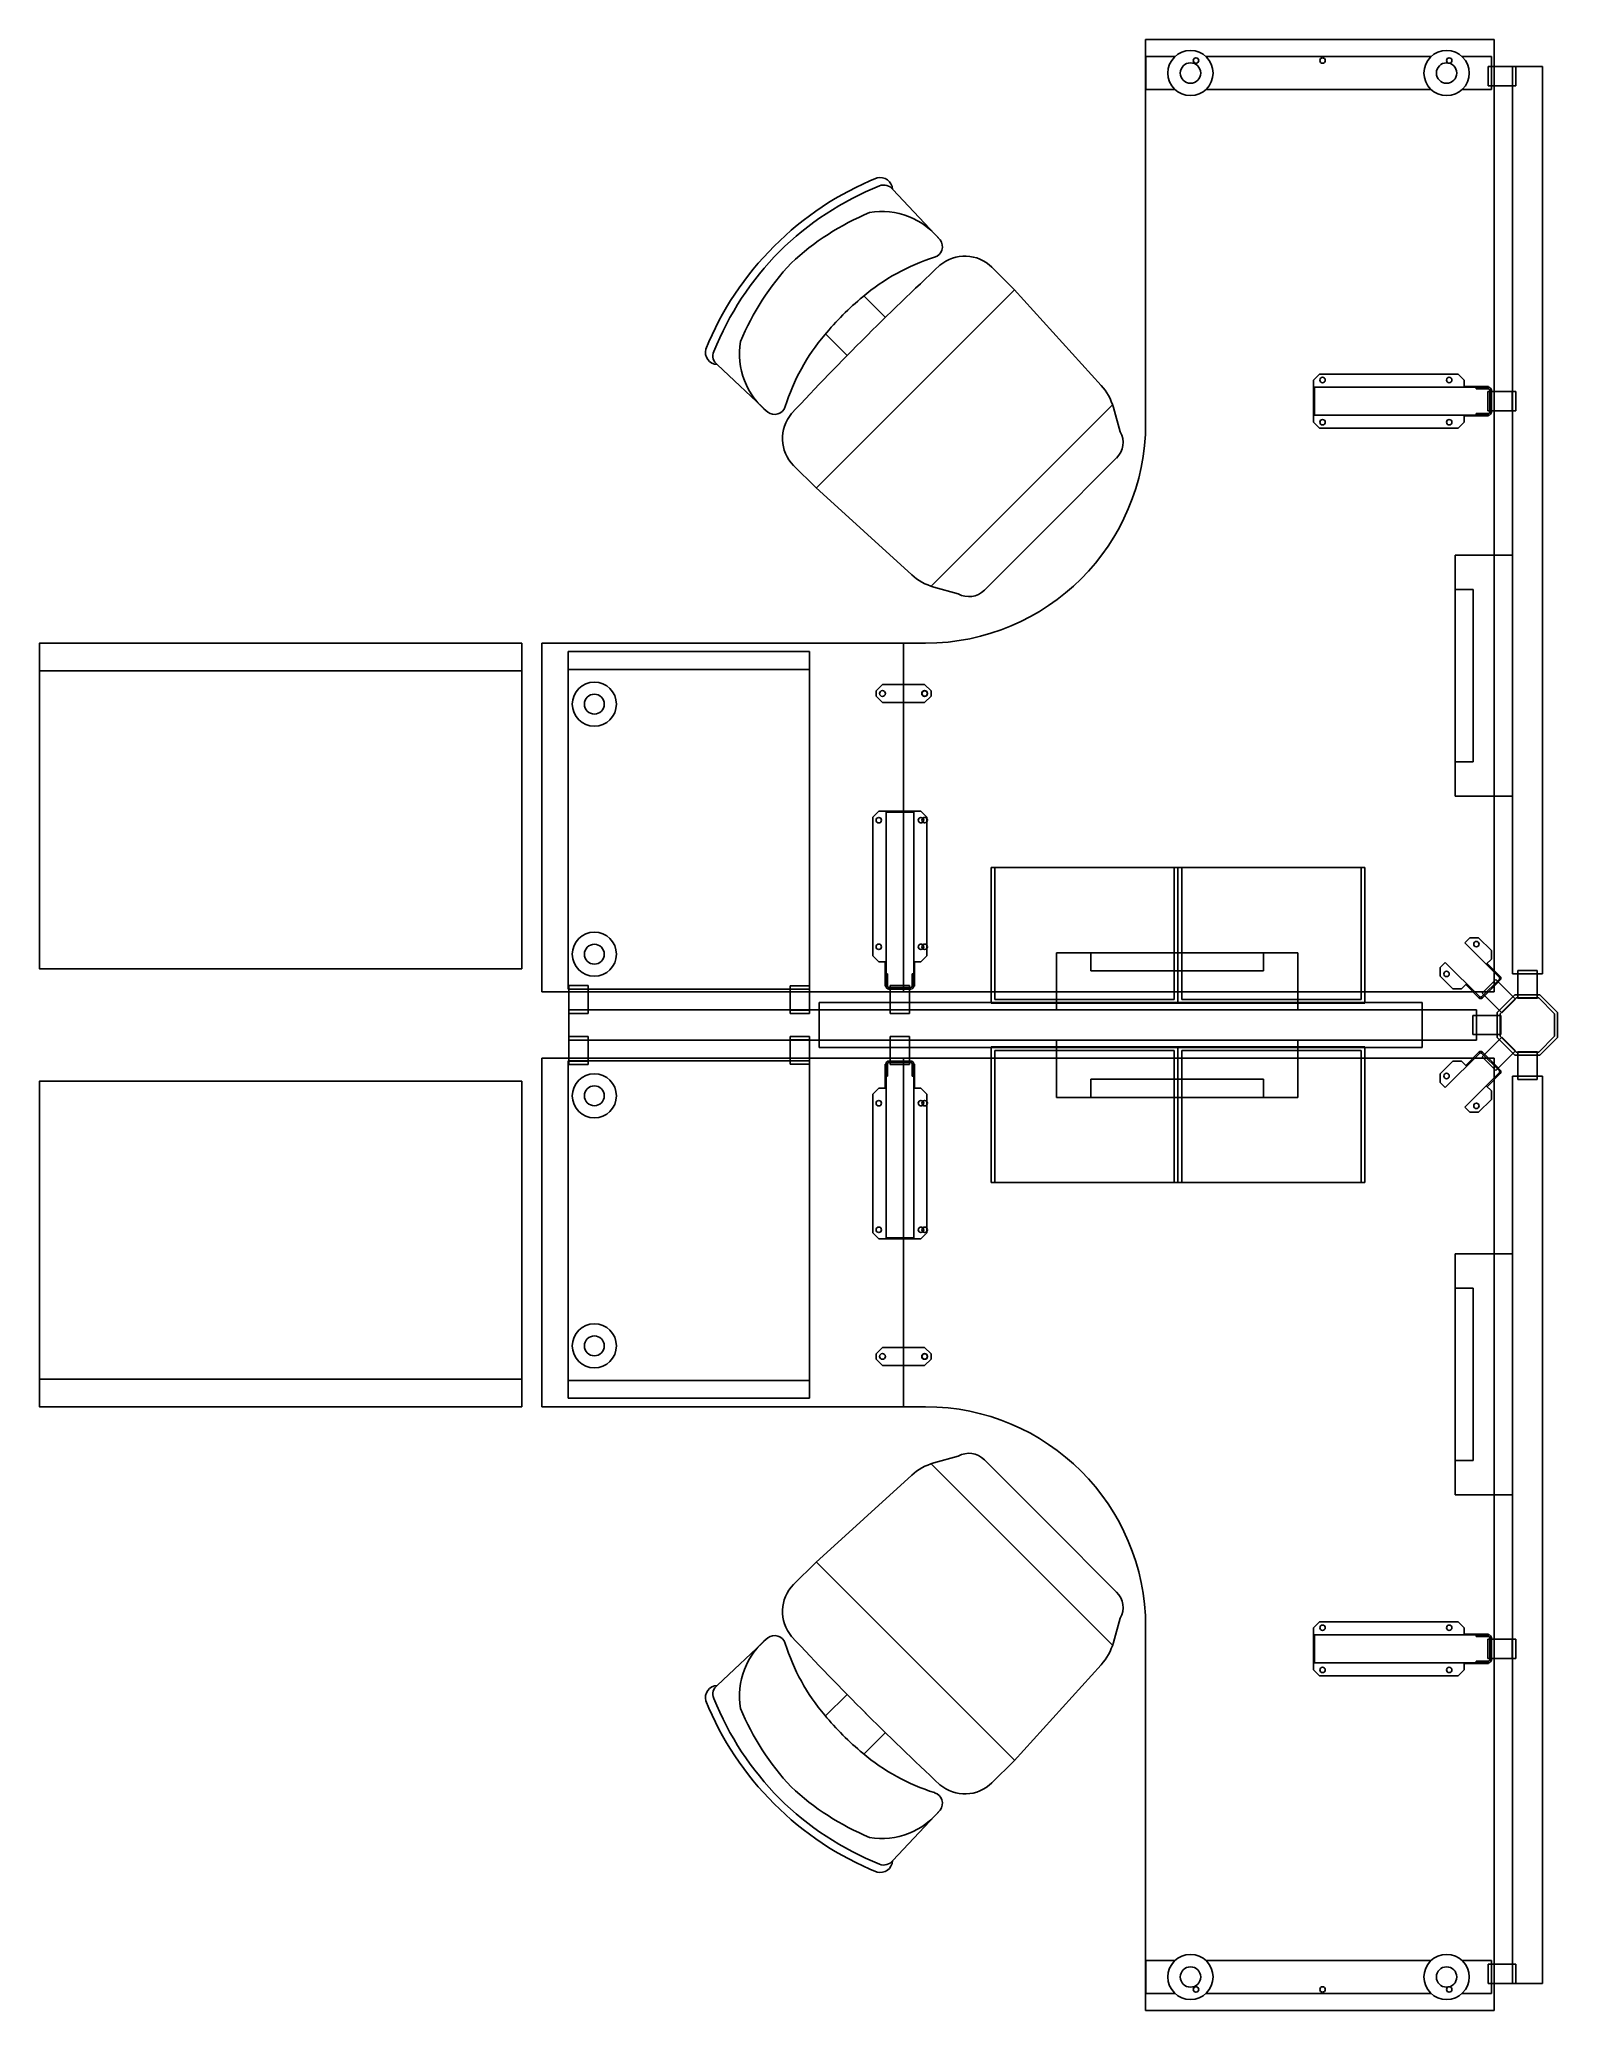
# Model space of a CAD drawing. Extents: x 29.86 to 32.38, y 51.2 to 54.46.
import ezdxf

# ---------------------------------------------------------------- set-up
doc = ezdxf.new("R2010")
doc.units = 0
doc.header["$LTSCALE"] = 0.5
doc.layers.get('0').update_dxf_attribs({"linetype": 'CONTINUOUS'})

msp = doc.modelspace()

# ---------------------------------------------------------------- linework, layer by layer
at = {"color": 0}
for p, q in [((32.2701, 54.4647), (31.6921, 54.4647)), ((31.6921, 54.4647), (31.6921, 53.8282)), ((32.2701, 52.8852), (32.2701, 54.4647)), ((31.6922, 54.4258), (31.6922, 54.4364)), ((31.6922, 54.4364), (31.741, 54.4364)), ((31.6922, 54.3814), (31.6922, 54.4258)), ((31.792, 54.4364), (32.1658, 54.4364)), ((32.2168, 54.4364), (32.2657, 54.4364)), ((32.26, 54.4196), (32.3061, 54.4196)), ((32.26, 54.3876), (32.26, 54.4196)), ((32.2657, 54.4258), (32.2657, 54.4364)), ((32.2657, 54.3814), (32.2657, 54.4258)), ((32.2657, 54.4196), (32.2657, 54.3876)), ((32.3004, 54.4196), (32.3004, 54.3876)), ((32.3004, 54.4196), (32.3504, 54.4196)), ((32.3004, 52.9146), (32.3004, 54.4196)), ((32.3061, 54.4196), (32.3061, 54.3876)), ((32.3504, 54.4196), (32.3504, 52.9146)), ((31.6922, 54.3814), (31.741, 54.3814)), ((31.792, 54.3814), (32.1658, 54.3814)), ((32.2168, 54.3814), (32.2657, 54.3814)), ((32.3061, 54.3876), (32.26, 54.3876)), ((31.2728, 54.2156), (31.3511, 54.1321)), ((31.4738, 54.0501), (31.4372, 54.0867)), ((31.4745, 54.0494), (31.1456, 53.7205)), ((31.6184, 53.8909), (31.4738, 54.0501)), ((31.2604, 54.0034), (31.2247, 54.0391)), ((31.197, 53.9402), (31.1611, 53.9761)), ((31.0655, 53.8465), (30.982, 53.9248)), ((31.9806, 53.9097), (31.9706, 53.8997)), ((31.9706, 53.8997), (31.9706, 53.8877)), ((31.9706, 53.8417), (31.9706, 53.8877)), ((31.9706, 53.8877), (32.2606, 53.8877)), ((31.9721, 53.8877), (31.9721, 53.8417)), ((32.2106, 53.9097), (31.9806, 53.9097)), ((32.2206, 53.8997), (32.2106, 53.9097)), ((32.2206, 53.8877), (32.2206, 53.8997)), ((32.2606, 53.8892), (32.2206, 53.8892)), ((32.2406, 53.885), (32.2406, 53.8877)), ((32.2406, 53.8877), (32.2609, 53.8877)), ((32.2609, 53.885), (32.2406, 53.885)), ((32.2606, 53.8877), (32.2606, 53.8892)), ((32.2629, 53.8464), (32.2629, 53.883)), ((32.2656, 53.883), (32.2656, 53.8464)), ((31.6373, 53.8587), (31.3363, 53.5577)), ((31.65, 53.8138), (31.6387, 53.8543)), ((32.2599, 53.8807), (32.306, 53.8807)), ((32.2599, 53.8487), (32.2599, 53.8807)), ((32.306, 53.8487), (32.2599, 53.8487)), ((32.2656, 53.8807), (32.2656, 53.8487)), ((32.3003, 53.8807), (32.3003, 53.8487)), ((32.306, 53.8807), (32.306, 53.8487)), ((32.2606, 53.8417), (31.9706, 53.8417)), ((31.9706, 53.8417), (31.9706, 53.8297)), ((31.9706, 53.8297), (31.9806, 53.8197)), ((31.9806, 53.8197), (32.2106, 53.8197)), ((32.2106, 53.8197), (32.2206, 53.8297)), ((32.2206, 53.8297), (32.2206, 53.8417)), ((32.2206, 53.8402), (32.2606, 53.8402)), ((32.2406, 53.8417), (32.2406, 53.8444)), ((32.2406, 53.8444), (32.2609, 53.8444)), ((32.2609, 53.8417), (32.2406, 53.8417)), ((32.2606, 53.8402), (32.2606, 53.8417)), ((31.1449, 53.7212), (31.1083, 53.7578)), ((31.5316, 53.658), (31.644, 53.7704)), ((31.3041, 53.5766), (31.1449, 53.7212)), ((31.537, 53.6635), (31.4246, 53.5511)), ((32.3004, 53.6093), (32.2054, 53.6093)), ((32.2054, 53.6093), (32.2054, 53.2093)), ((32.3004, 53.2093), (32.3004, 53.6093)), ((31.3812, 53.545), (31.3407, 53.5564)), ((32.2054, 53.5524), (32.2354, 53.5524)), ((32.2354, 53.2663), (32.2354, 53.5524)), ((30.6906, 52.8852), (30.6906, 53.4632)), ((30.6906, 53.4632), (31.2906, 53.4632)), ((31.3271, 53.4632), (31.2906, 53.4632)), ((31.2906, 53.4632), (31.2906, 52.8852)), ((31.2906, 53.4632), (31.2906, 52.8852)), ((30.7345, 52.8892), (30.7345, 53.4492)), ((30.7345, 53.4492), (31.1345, 53.4492)), ((31.1345, 53.4492), (31.1345, 52.8892)), ((29.8574, 53.4171), (30.6574, 53.4171)), ((31.1345, 53.4195), (30.7345, 53.4195)), ((31.245, 53.3841), (31.2556, 53.3947)), ((31.3256, 53.3947), (31.2556, 53.3947)), ((31.2556, 53.3947), (31.2656, 53.3947)), ((31.3256, 53.3947), (31.3156, 53.3947)), ((31.3362, 53.3841), (31.3256, 53.3947)), ((31.245, 53.3753), (31.245, 53.3841)), ((31.245, 53.3753), (31.2556, 53.3647)), ((31.3256, 53.3647), (31.2556, 53.3647)), ((31.3362, 53.3753), (31.3256, 53.3647)), ((31.3362, 53.3753), (31.3362, 53.3841)), ((32.2054, 53.2663), (32.2354, 53.2663)), ((32.2054, 53.2093), (32.3004, 53.2093)), ((31.2495, 53.1846), (31.2395, 53.1746)), ((31.2395, 53.1746), (31.2395, 52.9446)), ((31.2615, 53.1846), (31.2495, 53.1846)), ((31.2615, 53.1846), (31.3075, 53.1846)), ((31.2615, 52.8946), (31.2615, 53.1846)), ((31.3075, 53.1831), (31.2615, 53.1831)), ((31.3195, 53.1846), (31.3075, 53.1846)), ((31.3075, 53.1846), (31.3075, 52.8946)), ((31.3295, 53.1746), (31.3195, 53.1846)), ((31.3295, 52.9446), (31.3295, 53.1746)), ((31.4358, 52.866), (31.4358, 53.091)), ((31.4358, 53.091), (31.7458, 53.091)), ((31.4419, 53.091), (31.4419, 52.8721)), ((31.7397, 53.091), (31.7397, 52.8721)), ((32.0558, 53.091), (31.7458, 53.091)), ((31.7458, 53.091), (31.7458, 52.866)), ((31.7458, 53.091), (31.7458, 52.866)), ((31.7519, 53.091), (31.7519, 52.8721)), ((32.0497, 53.091), (32.0497, 52.8721)), ((32.0558, 52.866), (32.0558, 53.091)), ((32.2216, 52.9661), (32.2301, 52.9747)), ((32.2788, 52.9089), (32.2216, 52.9661)), ((32.2301, 52.9747), (32.2442, 52.9747)), ((32.2442, 52.9747), (32.2655, 52.9535)), ((31.2395, 52.9446), (31.2495, 52.9346)), ((31.2495, 52.9346), (31.2615, 52.9346)), ((31.26, 52.9346), (31.26, 52.8946)), ((31.3075, 52.9346), (31.3195, 52.9346)), ((31.309, 52.8946), (31.309, 52.9346)), ((31.3195, 52.9346), (31.3295, 52.9446)), ((31.5444, 52.9499), (31.5444, 52.8549)), ((31.9444, 52.9499), (31.5444, 52.9499)), ((31.6014, 52.9499), (31.6014, 52.9199)), ((31.8875, 52.9499), (31.8875, 52.9199)), ((31.9444, 52.8549), (31.9444, 52.9499)), ((32.1806, 52.9252), (32.1891, 52.9337)), ((32.1891, 52.9337), (32.2464, 52.8765)), ((32.2655, 52.9393), (32.2569, 52.9308)), ((32.2655, 52.9535), (32.2655, 52.9393)), ((31.2615, 52.8943), (31.2615, 52.9146)), ((31.2615, 52.9146), (31.2642, 52.9146)), ((31.2642, 52.9146), (31.2642, 52.8943)), ((31.3048, 52.8943), (31.3048, 52.9146)), ((31.3048, 52.9146), (31.3075, 52.9146)), ((31.3075, 52.9146), (31.3075, 52.8943)), ((31.6014, 52.9199), (31.8875, 52.9199)), ((32.1806, 52.911), (32.1806, 52.9252)), ((32.2018, 52.8898), (32.1806, 52.911)), ((32.2492, 52.8765), (32.2788, 52.9061)), ((32.2501, 52.8825), (32.2727, 52.9052)), ((32.2803, 52.9046), (32.2506, 52.875)), ((32.2541, 52.8785), (32.2768, 52.9011)), ((32.2584, 52.9322), (32.2803, 52.9104)), ((32.2727, 52.9052), (32.3053, 52.8726)), ((32.3504, 52.9146), (32.3004, 52.9146)), ((32.3094, 52.9203), (32.3094, 52.8742)), ((32.3414, 52.9203), (32.3094, 52.9203)), ((32.3414, 52.9146), (32.3094, 52.9146)), ((32.3414, 52.8742), (32.3414, 52.9203)), ((31.2906, 52.8852), (30.6906, 52.8852)), ((31.1345, 52.8892), (30.7345, 52.8892)), ((30.7357, 52.8953), (30.7357, 52.8492)), ((30.7677, 52.8953), (30.7357, 52.8953)), ((30.7357, 52.8896), (30.7677, 52.8896)), ((30.7677, 52.8492), (30.7677, 52.8953)), ((31.1024, 52.8489), (31.1025, 52.895)), ((31.1025, 52.895), (31.1345, 52.8949)), ((31.1345, 52.8892), (31.1025, 52.8893)), ((31.1345, 52.8949), (31.1344, 52.8488)), ((31.26, 52.8946), (31.2615, 52.8946)), ((31.2662, 52.8923), (31.3028, 52.8923)), ((31.3028, 52.8896), (31.2662, 52.8896)), ((31.2685, 52.8492), (31.2685, 52.8953)), ((31.2685, 52.8953), (31.3005, 52.8953)), ((31.3005, 52.8896), (31.2685, 52.8896)), ((31.2906, 52.8852), (32.2701, 52.8852)), ((31.3005, 52.8953), (31.3005, 52.8492)), ((31.3075, 52.8946), (31.309, 52.8946)), ((31.7397, 52.8721), (31.4419, 52.8721)), ((31.7519, 52.8721), (32.0497, 52.8721)), ((32.216, 52.8898), (32.2018, 52.8898)), ((32.2245, 52.8983), (32.216, 52.8898)), ((32.2449, 52.875), (32.223, 52.8969)), ((32.2827, 52.8499), (32.2501, 52.8825)), ((32.3046, 52.8799), (32.2754, 52.8506)), ((32.2754, 52.8506), (32.3046, 52.8799)), ((32.2787, 52.854), (32.3013, 52.8766)), ((32.3067, 52.8749), (32.2804, 52.8486)), ((32.2804, 52.8486), (32.3067, 52.8749)), ((32.3053, 52.8726), (32.2827, 52.8499)), ((32.3461, 52.8799), (32.3046, 52.8799)), ((32.3046, 52.8799), (32.3461, 52.8799)), ((32.344, 52.8749), (32.3067, 52.8749)), ((32.3067, 52.8749), (32.344, 52.8749)), ((32.3414, 52.8799), (32.3094, 52.8799)), ((32.3094, 52.8742), (32.3414, 52.8742)), ((32.3704, 52.8486), (32.344, 52.8749)), ((32.344, 52.8749), (32.3704, 52.8486)), ((32.3754, 52.8506), (32.3461, 52.8799)), ((32.3461, 52.8799), (32.3754, 52.8506)), ((30.7357, 52.8549), (30.7677, 52.8549)), ((30.7357, 52.8049), (30.7357, 52.8549)), ((30.7357, 52.8549), (32.2407, 52.8549)), ((32.2407, 52.8549), (30.7357, 52.8549)), ((30.7357, 52.8549), (30.7357, 52.8049)), ((30.7357, 52.8492), (30.7677, 52.8492)), ((31.1344, 52.8545), (31.1024, 52.8546)), ((31.1344, 52.8488), (31.1024, 52.8489)), ((32.1505, 52.8674), (31.1505, 52.8674)), ((31.1505, 52.8674), (31.1505, 52.7924)), ((31.1505, 52.8674), (32.1505, 52.8674)), ((31.1505, 52.7924), (31.1505, 52.8674)), ((31.3005, 52.8549), (31.2685, 52.8549)), ((31.3005, 52.8492), (31.2685, 52.8492)), ((31.7458, 52.866), (31.4358, 52.866)), ((31.5444, 52.8549), (31.9444, 52.8549)), ((31.7458, 52.866), (32.0558, 52.866)), ((32.1505, 52.7924), (32.1505, 52.8674)), ((32.1505, 52.8674), (32.1505, 52.7924)), ((32.2811, 52.8459), (32.235, 52.8459)), ((32.235, 52.8459), (32.235, 52.8139)), ((32.235, 52.8459), (32.2811, 52.8459)), ((32.235, 52.8139), (32.235, 52.8459)), ((32.2407, 52.8549), (32.2407, 52.8049)), ((32.2407, 52.8049), (32.2407, 52.8549)), ((32.2407, 52.8459), (32.2407, 52.8139)), ((32.2407, 52.8139), (32.2407, 52.8459)), ((32.2754, 52.8506), (32.2754, 52.8092)), ((32.2754, 52.8092), (32.2754, 52.8506)), ((32.2754, 52.8459), (32.2754, 52.8139)), ((32.2754, 52.8139), (32.2754, 52.8459)), ((32.2804, 52.8486), (32.2804, 52.8113)), ((32.2804, 52.8113), (32.2804, 52.8486)), ((32.2811, 52.8139), (32.2811, 52.8459)), ((32.2811, 52.8459), (32.2811, 52.8139)), ((32.3704, 52.8113), (32.3704, 52.8486)), ((32.3704, 52.8486), (32.3704, 52.8113)), ((32.3754, 52.8092), (32.3754, 52.8506)), ((32.3754, 52.8506), (32.3754, 52.8092)), ((30.7357, 52.7645), (30.7357, 52.8106)), ((30.7357, 52.8106), (30.7677, 52.8106)), ((32.2407, 52.8049), (30.7357, 52.8049)), ((30.7357, 52.8049), (30.7677, 52.8049)), ((30.7357, 52.8049), (32.2407, 52.8049)), ((30.7677, 52.8106), (30.7677, 52.7645)), ((31.1344, 52.8111), (31.1024, 52.811)), ((31.1024, 52.811), (31.1025, 52.7649)), ((31.1344, 52.8054), (31.1024, 52.8053)), ((31.1345, 52.765), (31.1344, 52.8111)), ((31.2685, 52.8106), (31.2685, 52.7645)), ((31.3005, 52.8106), (31.2685, 52.8106)), ((31.3005, 52.8049), (31.2685, 52.8049)), ((31.3005, 52.7645), (31.3005, 52.8106)), ((31.5444, 52.7099), (31.5444, 52.8049)), ((31.5444, 52.8049), (31.9444, 52.8049)), ((31.9444, 52.8049), (31.9444, 52.7099)), ((32.235, 52.8139), (32.2811, 52.8139)), ((32.2811, 52.8139), (32.235, 52.8139)), ((32.2827, 52.8099), (32.2501, 52.7773)), ((32.2754, 52.8092), (32.3046, 52.7799)), ((32.3046, 52.7799), (32.2754, 52.8092)), ((32.2787, 52.8059), (32.3013, 52.7833)), ((32.2804, 52.8113), (32.3067, 52.7849)), ((32.3067, 52.7849), (32.2804, 52.8113)), ((32.3053, 52.7873), (32.2827, 52.8099)), ((32.344, 52.7849), (32.3704, 52.8113)), ((32.3704, 52.8113), (32.344, 52.7849)), ((32.3461, 52.7799), (32.3754, 52.8092)), ((32.3754, 52.8092), (32.3461, 52.7799)), ((30.6906, 52.7747), (30.6906, 52.1967)), ((31.2906, 52.7747), (30.6906, 52.7747)), ((31.1345, 52.7707), (30.7345, 52.7707)), ((30.7345, 52.7707), (30.7345, 52.2107)), ((30.7357, 52.7702), (30.7677, 52.7702)), ((31.1345, 52.7707), (31.1025, 52.7706)), ((31.1345, 52.2107), (31.1345, 52.7707)), ((31.1505, 52.7924), (32.1505, 52.7924)), ((32.1505, 52.7924), (31.1505, 52.7924)), ((31.3028, 52.7702), (31.2662, 52.7702)), ((31.3005, 52.7702), (31.2685, 52.7702)), ((31.2906, 52.1967), (31.2906, 52.7747)), ((31.2906, 52.7747), (32.2701, 52.7747)), ((31.2906, 52.1967), (31.2906, 52.7747)), ((31.7458, 52.7939), (31.4358, 52.7939)), ((31.4358, 52.7939), (31.4358, 52.5689)), ((31.7397, 52.7878), (31.4419, 52.7878)), ((31.4419, 52.5689), (31.4419, 52.7878)), ((31.7397, 52.5689), (31.7397, 52.7878)), ((31.7458, 52.7939), (32.0558, 52.7939)), ((31.7458, 52.5689), (31.7458, 52.7939)), ((31.7458, 52.5689), (31.7458, 52.7939)), ((31.7519, 52.7878), (32.0497, 52.7878)), ((31.7519, 52.5689), (31.7519, 52.7878)), ((32.0497, 52.5689), (32.0497, 52.7878)), ((32.0558, 52.7939), (32.0558, 52.5689)), ((32.2018, 52.77), (32.1806, 52.7488)), ((32.1891, 52.7262), (32.2464, 52.7834)), ((32.216, 52.77), (32.2018, 52.77)), ((32.2245, 52.7615), (32.216, 52.77)), ((32.2449, 52.7848), (32.223, 52.763)), ((32.2492, 52.7834), (32.2788, 52.7538)), ((32.2501, 52.7773), (32.2727, 52.7547)), ((32.2803, 52.7552), (32.2506, 52.7848)), ((32.2541, 52.7813), (32.2768, 52.7587)), ((32.2701, 52.7747), (32.2701, 51.1952)), ((32.2727, 52.7547), (32.3053, 52.7873)), ((32.3046, 52.7799), (32.3461, 52.7799)), ((32.3461, 52.7799), (32.3046, 52.7799)), ((32.3067, 52.7849), (32.344, 52.7849)), ((32.344, 52.7849), (32.3067, 52.7849)), ((32.3094, 52.7395), (32.3094, 52.7856)), ((32.3094, 52.7856), (32.3414, 52.7856)), ((32.3414, 52.7799), (32.3094, 52.7799)), ((32.3414, 52.7856), (32.3414, 52.7395)), ((30.7677, 52.7645), (30.7357, 52.7645)), ((31.1025, 52.7649), (31.1345, 52.765)), ((31.26, 52.7252), (31.26, 52.7652)), ((31.26, 52.7652), (31.2615, 52.7652)), ((31.2615, 52.7655), (31.2615, 52.7452)), ((31.2615, 52.7652), (31.2615, 52.4752)), ((31.2615, 52.7452), (31.2642, 52.7452)), ((31.2642, 52.7452), (31.2642, 52.7655)), ((31.2662, 52.7675), (31.3028, 52.7675)), ((31.2685, 52.7645), (31.3005, 52.7645)), ((31.3048, 52.7655), (31.3048, 52.7452)), ((31.3048, 52.7452), (31.3075, 52.7452)), ((31.3075, 52.7452), (31.3075, 52.7655)), ((31.3075, 52.4752), (31.3075, 52.7652)), ((31.3075, 52.7652), (31.309, 52.7652)), ((31.309, 52.7652), (31.309, 52.7252)), ((31.6014, 52.7099), (31.6014, 52.7399)), ((31.6014, 52.7399), (31.8875, 52.7399)), ((31.8875, 52.7099), (31.8875, 52.7399)), ((32.1806, 52.7488), (32.1806, 52.7347)), ((32.2788, 52.7509), (32.2216, 52.6937)), ((32.2584, 52.7276), (32.2803, 52.7495)), ((32.3504, 52.7452), (32.3004, 52.7452)), ((32.3004, 52.7452), (32.3004, 51.2402)), ((32.3414, 52.7452), (32.3094, 52.7452)), ((32.3414, 52.7395), (32.3094, 52.7395)), ((32.3504, 51.2402), (32.3504, 52.7452)), ((31.2395, 52.7152), (31.2495, 52.7252)), ((31.2395, 52.4852), (31.2395, 52.7152)), ((31.2495, 52.7252), (31.2615, 52.7252)), ((31.3075, 52.7252), (31.3195, 52.7252)), ((31.3195, 52.7252), (31.3295, 52.7152)), ((31.3295, 52.7152), (31.3295, 52.4852)), ((31.9444, 52.7099), (31.5444, 52.7099)), ((32.1806, 52.7347), (32.1891, 52.7262)), ((32.2442, 52.6852), (32.2655, 52.7064)), ((32.2655, 52.7205), (32.2569, 52.7291)), ((32.2655, 52.7064), (32.2655, 52.7205)), ((32.2216, 52.6937), (32.2301, 52.6852)), ((32.2301, 52.6852), (32.2442, 52.6852)), ((31.4358, 52.5689), (31.7458, 52.5689)), ((32.0558, 52.5689), (31.7458, 52.5689)), ((31.2495, 52.4752), (31.2395, 52.4852)), ((31.2615, 52.4752), (31.2495, 52.4752)), ((31.3075, 52.4767), (31.2615, 52.4767)), ((31.2615, 52.4752), (31.3075, 52.4752)), ((31.3195, 52.4752), (31.3075, 52.4752)), ((31.3295, 52.4852), (31.3195, 52.4752)), ((32.2054, 52.4505), (32.3004, 52.4505)), ((32.2054, 52.0505), (32.2054, 52.4505)), ((32.3004, 52.4505), (32.3004, 52.0505)), ((32.2054, 52.3935), (32.2354, 52.3935)), ((32.2354, 52.3935), (32.2354, 52.1075)), ((31.245, 52.2846), (31.2556, 52.2952)), ((31.245, 52.2846), (31.245, 52.2758)), ((31.3256, 52.2952), (31.2556, 52.2952)), ((31.3362, 52.2846), (31.3256, 52.2952)), ((31.3362, 52.2846), (31.3362, 52.2758)), ((31.245, 52.2758), (31.2556, 52.2652)), ((31.3256, 52.2652), (31.2556, 52.2652)), ((31.2556, 52.2652), (31.2656, 52.2652)), ((31.3256, 52.2652), (31.3156, 52.2652)), ((31.3362, 52.2758), (31.3256, 52.2652)), ((29.8574, 52.2427), (30.6574, 52.2427)), ((31.1345, 52.2403), (30.7345, 52.2403)), ((30.6906, 52.1967), (31.2906, 52.1967)), ((30.7345, 52.2107), (31.1345, 52.2107)), ((31.3271, 52.1967), (31.2906, 52.1967)), ((31.3041, 52.0832), (31.1449, 51.9386)), ((31.6373, 51.8011), (31.3363, 52.1021)), ((31.3812, 52.1148), (31.3407, 52.1035)), ((31.537, 51.9964), (31.4246, 52.1088)), ((32.2054, 52.1075), (32.2354, 52.1075)), ((32.3004, 52.0505), (32.2054, 52.0505)), ((31.5316, 52.0018), (31.644, 51.8894)), ((31.1449, 51.9386), (31.1083, 51.9021)), ((31.4745, 51.6104), (31.1456, 51.9393)), ((31.65, 51.846), (31.6387, 51.8055)), ((31.6921, 51.1952), (31.6921, 51.8317)), ((31.9706, 51.8302), (31.9806, 51.8402)), ((31.9706, 51.8182), (31.9706, 51.8302)), ((31.9806, 51.8402), (32.2106, 51.8402)), ((32.2106, 51.8402), (32.2206, 51.8302)), ((32.2206, 51.8302), (32.2206, 51.8182)), ((31.0655, 51.8134), (30.982, 51.735)), ((31.9706, 51.8182), (31.9706, 51.7722)), ((32.2606, 51.8182), (31.9706, 51.8182)), ((31.9721, 51.7722), (31.9721, 51.8182)), ((32.2206, 51.8197), (32.2606, 51.8197)), ((32.2609, 51.8182), (32.2406, 51.8182)), ((32.2406, 51.8182), (32.2406, 51.8155)), ((32.2406, 51.8155), (32.2609, 51.8155)), ((32.306, 51.8112), (32.2599, 51.8112)), ((32.2599, 51.8112), (32.2599, 51.7792)), ((32.2606, 51.8197), (32.2606, 51.8182)), ((32.2629, 51.8135), (32.2629, 51.7769)), ((32.2656, 51.7769), (32.2656, 51.8135)), ((32.2656, 51.7792), (32.2656, 51.8112)), ((32.3003, 51.7792), (32.3003, 51.8112)), ((32.306, 51.7792), (32.306, 51.8112)), ((31.6184, 51.7689), (31.4738, 51.6097)), ((31.9706, 51.7602), (31.9706, 51.7722)), ((31.9706, 51.7722), (32.2606, 51.7722)), ((31.9806, 51.7502), (31.9706, 51.7602)), ((32.2206, 51.7602), (32.2106, 51.7502)), ((32.2206, 51.7722), (32.2206, 51.7602)), ((32.2606, 51.7707), (32.2206, 51.7707)), ((32.2609, 51.7749), (32.2406, 51.7749)), ((32.2406, 51.7749), (32.2406, 51.7722)), ((32.2406, 51.7722), (32.2609, 51.7722)), ((32.2599, 51.7792), (32.306, 51.7792)), ((32.2606, 51.7722), (32.2606, 51.7707)), ((32.2106, 51.7502), (31.9806, 51.7502)), ((31.197, 51.7197), (31.1611, 51.6838)), ((31.2604, 51.6564), (31.2247, 51.6207)), ((31.4738, 51.6097), (31.4372, 51.5732)), ((31.2728, 51.4442), (31.3511, 51.5277)), ((31.6922, 51.2784), (31.6922, 51.234)), ((31.6922, 51.2784), (31.741, 51.2784)), ((31.792, 51.2784), (32.1658, 51.2784)), ((32.2168, 51.2784), (32.2657, 51.2784)), ((32.3061, 51.2722), (32.26, 51.2722)), ((32.26, 51.2722), (32.26, 51.2402)), ((32.2657, 51.2784), (32.2657, 51.234)), ((32.2657, 51.2402), (32.2657, 51.2722)), ((32.3004, 51.2402), (32.3004, 51.2722)), ((32.3061, 51.2402), (32.3061, 51.2722)), ((31.6922, 51.234), (31.6922, 51.2234)), ((32.26, 51.2402), (32.3061, 51.2402)), ((32.2657, 51.234), (32.2657, 51.2234)), ((32.3004, 51.2402), (32.3504, 51.2402)), ((31.6922, 51.2234), (31.741, 51.2234)), ((31.792, 51.2234), (32.1658, 51.2234)), ((32.2168, 51.2234), (32.2657, 51.2234)), ((32.2701, 51.1952), (31.6921, 51.1952))]:
    msp.add_line(p, q, dxfattribs=at)
for points in [[(29.8574, 52.9232), (29.8574, 53.4632), (30.6574, 53.4632), (30.6574, 52.9232)], [(30.6574, 53.4632), (30.6574, 52.9232), (29.8574, 52.9232), (29.8574, 53.4632)], [(30.6574, 52.9232), (29.8574, 52.9232), (29.8574, 53.4632), (30.6574, 53.4632)], [(29.8574, 52.7367), (29.8574, 52.1967), (30.6574, 52.1967), (30.6574, 52.7367)], [(30.6574, 52.1967), (30.6574, 52.7367), (29.8574, 52.7367), (29.8574, 52.1967)], [(30.6574, 52.7367), (29.8574, 52.7367), (29.8574, 52.1967), (30.6574, 52.1967)]]:
    msp.add_lwpolyline(points, close=True, dxfattribs=at)
for centre, radius in [((31.7665, 54.4089), 0.0375), ((32.1913, 54.4089), 0.0375), ((31.7665, 54.4089), 0.0169), ((31.7756, 54.4297), 0.0045), ((31.9856, 54.4297), 0.0045), ((32.1913, 54.4089), 0.0169), ((32.1956, 54.4297), 0.0045), ((31.9856, 53.8997), 0.0045), ((32.1956, 53.8997), 0.0045), ((31.9856, 53.8297), 0.0045), ((32.1956, 53.8297), 0.0045), ((30.7778, 53.3621), 0.0366), ((30.7778, 53.3621), 0.0165), ((31.2556, 53.3797), 0.0048), ((31.3256, 53.3797), 0.0048), ((31.3256, 53.3797), 0.0045), ((31.2495, 53.1696), 0.0045), ((31.3195, 53.1696), 0.0045), ((31.3256, 53.1697), 0.0045), ((30.7778, 52.9473), 0.0366), ((32.2407, 52.9641), 0.0045), ((32.2407, 52.9641), 0.0045), ((30.7778, 52.9473), 0.0165), ((31.2495, 52.9596), 0.0045), ((31.3195, 52.9596), 0.0045), ((31.3256, 52.9597), 0.0045), ((32.1912, 52.9146), 0.0045), ((32.1912, 52.9146), 0.0045), ((30.7778, 52.7125), 0.0366), ((32.1912, 52.7453), 0.0045), ((32.1912, 52.7453), 0.0045), ((30.7778, 52.7125), 0.0165), ((31.2495, 52.7002), 0.0045), ((31.3195, 52.7002), 0.0045), ((31.3256, 52.7002), 0.0045), ((32.2407, 52.6958), 0.0045), ((32.2407, 52.6958), 0.0045), ((31.2495, 52.4902), 0.0045), ((31.3195, 52.4902), 0.0045), ((31.3256, 52.4902), 0.0045), ((30.7778, 52.2977), 0.0366), ((30.7778, 52.2977), 0.0165), ((31.2556, 52.2802), 0.0048), ((31.3256, 52.2802), 0.0048), ((31.3256, 52.2802), 0.0045), ((31.9856, 51.8302), 0.0045), ((32.1956, 51.8302), 0.0045), ((31.9856, 51.7602), 0.0045), ((32.1956, 51.7602), 0.0045), ((31.7665, 51.2509), 0.0375), ((31.7665, 51.2509), 0.0169), ((32.1913, 51.2509), 0.0375), ((32.1913, 51.2509), 0.0169), ((31.7756, 51.2302), 0.0045), ((31.9856, 51.2302), 0.0045), ((32.1956, 51.2302), 0.0045)]:
    msp.add_circle(centre, radius, dxfattribs=at)
for centre, radius, start, end in [((31.4365, 53.7637), 0.508, 111.9517, 135.2066), ((31.4401, 53.752), 0.5065, 111.9676, 134.5582), ((31.252, 54.2154), 0.0202, 2.6692, 105.6152), ((31.2579, 54.2047), 0.0185, 36.066, 113.0661), ((31.4013, 53.7755), 0.4353, 112.584, 133.0644), ((31.2546, 54.0565), 0.1226, 38.0504, 99.5865), ((31.4339, 53.7612), 0.508, 134.7934, 158.0483), ((31.4456, 53.7575), 0.5065, 135.4418, 158.0298), ((31.3365, 54.1209), 0.0185, 287.3953, 37.3771), ((31.4221, 53.7963), 0.4353, 136.9356, 157.416), ((31.4442, 53.777), 0.3419, 107.3953, 130.2852), ((34.9151, 50.2745), 5.2213, 133.0503, 135), ((31.3923, 54.0417), 0.0636, 45, 130.6384), ((31.5379, 53.6597), 0.492, 129.7781, 140.2219), ((30.9822, 53.9456), 0.0202, 164.3848, 267.4438), ((30.9929, 53.9398), 0.0185, 156.9313, 233.9185), ((31.1411, 53.943), 0.1226, 170.4135, 231.9496), ((31.4206, 53.7534), 0.3419, 139.7148, 162.6047), ((34.9205, 50.28), 5.2213, 135, 136.9497), ((31.5511, 53.8298), 0.0909, 15.644, 42.2475), ((32.2609, 53.883), 0.0047, 0, 90), ((32.2609, 53.883), 0.002, 0, 90), ((31.0767, 53.8612), 0.0185, 232.6229, 342.6047), ((31.1533, 53.8028), 0.0636, 139.3616, 225), ((31.3271, 53.8282), 0.365, 270, 360), ((32.2609, 53.8464), 0.0047, 270, 0), ((32.2609, 53.8464), 0.002, 270, 0), ((31.6183, 53.7961), 0.0364, 315, 29.1808), ((31.3652, 53.6439), 0.0909, 227.7525, 254.356), ((31.3989, 53.5768), 0.0364, 240.8192, 315), ((32.2774, 52.9075), 0.002, 315, 45), ((32.2774, 52.9075), 0.00405, 315, 45), ((31.2662, 52.8943), 0.0047, 180, 270), ((31.2662, 52.8943), 0.002, 180, 270), ((31.3028, 52.8943), 0.0047, 270, 0), ((31.3028, 52.8943), 0.002, 270, 0), ((32.2478, 52.8779), 0.00405, 225, 315), ((32.2478, 52.8779), 0.002, 225, 315), ((31.2662, 52.7655), 0.0047, 90, 180), ((31.3028, 52.7655), 0.0047, 0, 90), ((32.2478, 52.782), 0.00405, 45, 135), ((32.2478, 52.782), 0.002, 45, 135), ((31.2662, 52.7655), 0.002, 90, 180), ((31.3028, 52.7655), 0.002, 0, 90), ((32.2774, 52.7524), 0.002, 315, 45), ((32.2774, 52.7524), 0.00405, 315, 45), ((31.3271, 51.8317), 0.365, 0, 90), ((31.3989, 52.0831), 0.0364, 45, 119.1808), ((31.3652, 52.016), 0.0909, 105.644, 132.2475), ((31.1533, 51.8571), 0.0636, 135, 220.6384), ((31.6183, 51.8637), 0.0364, 330.8192, 45), ((31.1411, 51.7168), 0.1226, 128.0504, 189.5865), ((31.0767, 51.7987), 0.0185, 17.3953, 127.3771), ((31.4206, 51.9064), 0.3419, 197.3953, 220.2852), ((34.9205, 55.3799), 5.2213, 223.0503, 225), ((31.5511, 51.83), 0.0909, 317.7525, 344.356), ((32.2609, 51.8135), 0.0047, 0, 90), ((32.2609, 51.8135), 0.002, 0, 90), ((32.2609, 51.7769), 0.0047, 270, 0), ((32.2609, 51.7769), 0.002, 270, 0), ((30.9822, 51.7142), 0.0202, 92.5562, 195.6152), ((30.9929, 51.7201), 0.0185, 126.0815, 203.0687), ((31.4339, 51.8987), 0.508, 201.9517, 225.2066), ((31.4456, 51.9024), 0.5065, 201.9702, 224.5582), ((31.4221, 51.8636), 0.4353, 202.584, 223.0644), ((34.9151, 55.3853), 5.2213, 225, 226.9497), ((31.5379, 52.0001), 0.492, 219.7781, 230.2219), ((31.4442, 51.8829), 0.3419, 229.7148, 252.6047), ((31.4013, 51.8844), 0.4353, 226.9356, 247.416), ((31.3923, 51.6181), 0.0636, 229.3616, 315), ((31.4365, 51.8961), 0.508, 224.7934, 248.0483), ((31.4401, 51.9079), 0.5065, 225.4418, 248.0324), ((31.2546, 51.6033), 0.1226, 260.4135, 321.9496), ((31.3365, 51.5389), 0.0185, 322.6229, 72.6047), ((31.252, 51.4444), 0.0202, 254.3848, 357.3308), ((31.2579, 51.4551), 0.0185, 246.9339, 323.934)]:
    msp.add_arc(centre, radius, start, end, dxfattribs=at)

doc.saveas('drawing.dxf')
